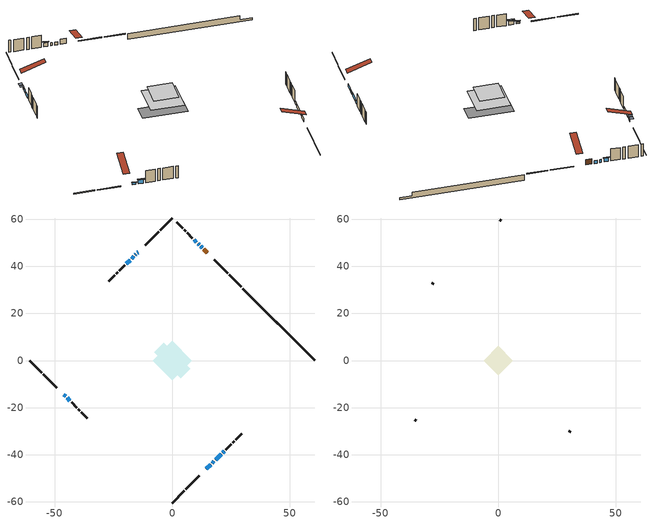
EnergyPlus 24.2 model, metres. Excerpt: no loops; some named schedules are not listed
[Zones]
conditioned space
 floor outside (Floor1 construction): -2.48,0 0,2.48 2.48,0 0,-2.48 z0.76
 floor adiabatic (AdiabaticFloorConstruction): -8.35,0 0,8.35 8.35,0 0,-8.35 z3.2
 floor foundation (Slab1 construction): -7.65,3.55 -3.55,7.65 7.65,-3.55 3.55,-7.65 z-1.62
 wall outside (RimJoist1 construction): 0,-60.61 5.17,-55.43 / -60.61,0 -55.43,-5.17 / 0,60.61 -5.17,55.43 / 29.34,31.26 24.17,36.43 z0.76:1.06
 wall outside (RimJoist2 construction): 5.83,-54.78 11.57,-49.04 / -54.78,-5.83 -49.04,-11.57 / -5.83,54.78 -11.57,49.04 / 23.51,37.09 17.78,42.83 z0.76:1.06
 wall outside (AdiabaticWallConstruction 1): 14.88,45.73 13.35,47.26 z0.76:2.79
 wall outside (AdiabaticWallConstruction): -14.46,46.14 -14.86,45.74 / -15.52,45.09 -15.66,44.94 z0.76:1.7; 12.69,47.91 12.04,48.57 / 14.47,-46.14 16.27,-44.33 / 18.4,-42.21 20.82,-39.79 / 11.38,49.22 10.96,49.64 / 21.48,-39.13 22.07,-38.54 / -16.32,44.29 -17.28,43.33 / -17.93,42.67 -19.52,41.08 z0.76:1.98; 16.93,-43.68 17.74,-42.87 / -46.14,-14.46 -45.33,-15.28 z0.76:1.52; 10.31,50.3 9.26,51.34 / -44.68,-15.93 -43.49,-17.12 z0.76:2.31
 wall outside (Wall1 construction): 22.73,-37.88 25,-35.61 / -42.83,-17.77 -40.56,-20.05 / -20.18,40.43 -22.45,38.15 / 8.61,52 6.33,54.27 z0.76:5.64
 wall outside (Wall2 construction): 25.66,-34.95 26.28,-34.33 / -39.9,-20.7 -39.28,-21.32 / -23.11,37.5 -23.73,36.87 / 5.68,54.93 5.06,55.55 z0.76:5.64
 wall outside (Wall3 construction): 26.93,-33.67 29.46,-31.15 / -38.62,-21.98 -36.1,-24.51 / -24.39,36.22 -26.92,33.69 / 4.4,56.21 1.87,58.73 z0.76:5.64
 wall foundation (FoundationWall1 construction): 30,30.61,-1.62 30,30.61,0.76 57.55,3.06,0.76 57.55,3.06,-0.77 60.61,0,-0.77 60.61,0,-1.62
 window (WindowConstruction 6): -14.47,46.14 -14.86,45.75 z0.76:1.7
 window (WindowConstruction 4): 12.69,47.91 12.04,48.57 z0.76:1.98
 window (WindowConstruction 5): 14.47,-46.14 16.27,-44.33 z0.76:1.98
 window (WindowConstruction 9): 16.93,-43.68 17.74,-42.87 z0.76:1.52
 window (WindowConstruction 10): 18.4,-42.21 20.82,-39.79 z0.76:1.98
 window (WindowConstruction 11): 11.38,49.23 10.96,49.64 z0.76:1.98
 window (WindowConstruction 12): -46.14,-14.47 -45.33,-15.27 z0.76:1.52
 window (WindowConstruction 7): -15.52,45.09 -15.66,44.95 z0.76:1.7
 window (WindowConstruction 8): 21.48,-39.13 22.07,-38.54 z0.76:1.98
 window (WindowConstruction): -16.32,44.29 -17.28,43.33 z0.76:1.98
 window (WindowConstruction 1): 10.31,50.3 9.27,51.34 z0.76:2.31
 window (WindowConstruction 2): -17.93,42.67 -19.52,41.08 z0.76:1.98
 window (WindowConstruction 3): -44.68,-15.93 -43.49,-17.12 z0.76:2.31
 door (Door): 14.88,45.73 13.35,47.26 z0.76:2.79
 ceiling adiabatic (AdiabaticFloorConstruction): 0,-8.35 8.35,0 0,8.35 -8.35,0 z3.2
attic - vented
 floor to conditioned space (Floor2 construction Reversed): -6.18,0 0,6.18 6.18,0 0,-6.18 z5.64
 wall outside (Wall4 construction): 30.12,-30.49 30.68,-29.93 / -35.44,-25.17 -34.88,-25.73 / -27.57,33.03 -28.13,32.47 / 1.22,59.39 0.66,59.95 z0.76:5.64
 roof outside (Roof1 construction): 13.81,-46.8,5.64 7.79,-40.78,8.47 6.21,-42.37,8.47 12.22,-48.38,5.64; -46.8,-13.81,5.64 -40.78,-7.79,8.47 -42.37,-6.21,8.47 -48.38,-12.22,5.64; -13.81,46.8,5.64 -7.79,40.78,8.47 -6.21,42.37,8.47 -12.22,48.38,5.64; 15.54,45.07,5.64 9.52,39.06,8.47 11.11,37.47,8.47 17.12,43.49,5.64
shading: -15.07,45.53 -14.25,46.35 -15.12,47.21 -15.93,46.4 z2; 17.95,-42.66 16.72,-43.89 16.93,-44.1 18.16,-42.87 z1.82; -45.12,-15.49 -46.35,-14.25 -46.56,-14.47 -45.33,-15.7 z1.82; -15.87,44.73 -15.31,45.3 -16.17,46.16 -16.73,45.6 z2; 9.05,51.55 10.52,50.09 10.73,50.3 9.27,51.76 z2.61; -43.28,-17.33 -44.89,-15.72 -45.32,-16.15 -43.71,-17.76 z2.61
[Building]
Building 1: Terrain=Suburbs
[Site:Location]
Toronto City Centre_ON: Latitude {deg}=43.63; Longitude {deg}=-79.39; Time Zone {hr}=-5; Elevation {m}=77; Keep Site Location Information=Yes
[Site:GroundTemperature:Shallow]
5.01852, 3.26908, 3.12898, 3.95918, 7.29196, 10.6092, 13.4851, 15.3069, 15.4617, 13.9799, 11.1774, 7.9619
[Site:WaterMainsTemperature]
Calculation Method=Schedule; Temperature Schedule=mains temperature schedule
[Material] Roughness=Rough; Thermal Absorptance=0.9
Name | Thickness {m} | Conductivity {W/m-K} | Density {kg/m3} | Specific Heat {J/kg-K} | Solar Absorptance | Visible Absorptance
asphalt or fiberglass shingles | 0.00635 | 0.162714 | 1121.4 | 1465.45 | 0.4 | 0.4
ceiling loosefill ins | 0.338667 | 0.0480833 | 16.02 | 1046.75 | 0.7 | 0.7
ceiling stud and cavity | 0.1397 | 0.162576 | 65.682 | 1177.47 | 0.7 | 0.7
concrete 4.0 in. | 0.1016 | 1.803125 | 2242.8 | 837.4 | 0.7 | 0.7
concrete 8.0 in. | 0.2032 | 1.803125 | 2242.8 | 837.4 | 0.7 | 0.7
door material | 0.04445 | 0.053851 | 512.64 | 1214.23 | 0.7 | 0.7
exterior vertical ins | 0.0448461 | 0.029427 | 32.04 | 1214.23 | 0.7 | 0.7
floor covering | 0.0127 | 0.0433444 | 54.468 | 1339.84 | 0.6 | 0.6
floor rigid ins; wall rigid ins | 0.512978 | 0.029427 | 32.04 | 1214.23 | 0.7 | 0.7
floor stud and cavity | 0.1397 | 0.102082 | 92.3553 | 1139.71 | 0.7 | 0.7
floor stud and cavity 1 | 0.1397 | 1.75129 | 37.0049 | 1207.88 | 0.7 | 0.7
furniture material conditioned space 1 | 0.1524 | 0.115458 | 640.8 | 1214.23 | 0.6 | 0.6
gypsum board | 0.0127 | 0.160291 | 801 | 837.4 | 0.6 | 0.6
gypsum board 1 | 0.0127 | 0.160291 | 801 | 837.4 | 0.7 | 0.7
osb sheathing 0.5 in. | 0.0127 | 0.115458 | 512.64 | 1214.23 | 0.7 | 0.7
osb sheathing 0.75 in. | 0.01905 | 0.115458 | 512.64 | 1214.23 | 0.7 | 0.7
osb sheathing 2.0 in. | 0.0508 | 0.115458 | 512.64 | 1214.23 | 0.7 | 0.7
rim joist stud and cavity | 0.0508 | 0.0451784 | 125.044 | 1163.47 | 0.6 | 0.6
rim joist stud and cavity 1 | 0.0508 | 0.0381321 | 125.044 | 1163.47 | 0.6 | 0.6
wall stud and cavity | 0.1397 | 0.0887454 | 139.0536 | 1170.24 | 0.7 | 0.7
wall stud and cavity 1 | 0.1397 | 0.115318 | 139.0536 | 1170.24 | 0.7 | 0.7
wall stud and cavity 2 | 0.1397 | 0.102637 | 139.0536 | 1170.24 | 0.7 | 0.7
wall stud and cavity 3 | 0.0889 | 6.1454 | 50.32683 | 1063.81 | 0.6 | 0.6
wall stud and cavity 4 | 0.0889 | 0.380278 | 52.3479 | 1209.89 | 0.7 | 0.7
wall stud and cavity 5 | 0.0889 | 0.391764 | 83.0341 | 1211.67 | 0.7 | 0.7
wood siding | 0.0254 | 0.102417 | 544.68 | 1172.36 | 0.4 | 0.4
wood siding 1 | 0.00254 | 0.102417 | 544.68 | 1172.36 | 0.4 | 0.4
wood siding 2; wood siding 3; wood siding 4 | 0.0254 | 0.102417 | 544.68 | 1172.36 | 0.7 | 0.7
[WindowMaterial:SimpleGlazingSystem]
Name | U-Factor {W/m2-K} | Solar Heat Gain Coefficient
WindowMaterial | 2.26155 | 0.48
WindowMaterial 1 | 2.14685 | 0.59
WindowMaterial 10 | 2.79528 | 0.51
WindowMaterial 11 | 2.38022 | 0.37
WindowMaterial 2 | 2.08042 | 0.64
WindowMaterial 3 | 2.19625 | 0.54
WindowMaterial 4 | 2.19966 | 0.54
WindowMaterial 5 | 2.20761 | 0.53
WindowMaterial 6 | 2.98606 | 0.6
WindowMaterial 7 | 3.13653 | 0.43
WindowMaterial 8 | 2.39498 | 0.49
WindowMaterial 9 | 2.22634 | 0.52
[Construction]
AdiabaticFloorConstruction: floor stud and cavity 1, floor rigid ins, osb sheathing 0.75 in., floor covering
AdiabaticWallConstruction: wood siding 3, wall rigid ins, wall stud and cavity 4, gypsum board
AdiabaticWallConstruction 1: wood siding 4, wall rigid ins, wall stud and cavity 4, gypsum board
Door: door material
Floor1 construction: floor stud and cavity, osb sheathing 0.75 in., floor covering
Floor2 construction Reversed: gypsum board, ceiling stud and cavity, ceiling loosefill ins
FoundationWall1 construction: concrete 8.0 in., gypsum board 1
furniture construction conditioned space 1: furniture material conditioned space 1
PartitionWallConstruction: gypsum board, wall stud and cavity 5, gypsum board
RimJoist1 construction: wood siding 2, osb sheathing 2.0 in., rim joist stud and cavity
RimJoist2 construction: wood siding 2, osb sheathing 2.0 in., rim joist stud and cavity 1
Roof1 construction: asphalt or fiberglass shingles
Slab1 construction: concrete 4.0 in.
Wall1 construction: wood siding, osb sheathing 0.5 in., wall stud and cavity, gypsum board
Wall2 construction: wood siding, osb sheathing 0.5 in., wall stud and cavity 1, gypsum board
Wall3 construction: wood siding, osb sheathing 0.5 in., wall stud and cavity 2, gypsum board
Wall4 construction: wood siding 1, wall stud and cavity 3
WindowConstruction: WindowMaterial
WindowConstruction 1: WindowMaterial 1
WindowConstruction 10: WindowMaterial 10
WindowConstruction 11: WindowMaterial 11
WindowConstruction 12; WindowConstruction 9: WindowMaterial 9
WindowConstruction 2: WindowMaterial 2
WindowConstruction 3: WindowMaterial 3
WindowConstruction 4: WindowMaterial 4
WindowConstruction 5: WindowMaterial 5
WindowConstruction 6: WindowMaterial 6
WindowConstruction 7: WindowMaterial 7
WindowConstruction 8: WindowMaterial 8
[Zone] Multiplier=1; Part of Total Floor Area=Yes
Name | Volume {m3}
attic - vented | 35.1058
conditioned space | 556.9
[Space]
Name | Zone | Volume {m3}
attic - vented 1 | attic - vented | 35.1058
conditioned space 1 | conditioned space | 556.9
[ZoneInfiltration:EffectiveLeakageArea]
infil attic - vented 1: Zone or Space=attic - vented 1; Schedule=Always On Discrete; Effective Air Leakage Area {cm2}=3211.37; Stack Coefficient=0.000536293; Wind Coefficient=1.56466e-05
[ZoneMixing]
whole house fan mix: Zone or Space=attic - vented; Schedule=Always On Continuous; Design Flow Rate Calculation Method=Flow/Zone; Design Flow Rate {m3/s}=0; Source Zone or Space=conditioned space
[SurfaceProperty:ExposedFoundationPerimeter]
Slab1: Exposed Perimeter Calculation Method=TotalExposedPerimeter; Total Exposed Perimeter {m}=43.283
[InternalMass] Zone or ZoneList=conditioned space; Space or SpaceList=conditioned space 1
Name | Construction | Surface Area {m2}
furniture mass conditioned space 1 | furniture construction conditioned space 1 | 97.4961
partition wall mass | PartitionWallConstruction | 243.74
[Lights]
interior lighting: Zone or ZoneList or Space or SpaceList=conditioned space 1; Schedule=interior lighting schedule; Design Level Calculation Method=LightingLevel; Lighting Level {W}=343.2; Return Air Fraction=0; Fraction Radiant=0.6; Fraction Visible=0.2; Fraction Replaceable=1
[People]
occupants: Zone or ZoneList or Space or SpaceList=conditioned space 1; Number of People Schedule=occupants schedule; Number of People Calculation Method=People; Number of People=3; Fraction Radiant=0.314171; Sensible Heat Fraction=0.56303; Activity Level Schedule=occupants activity schedule; Carbon Dioxide Generation Rate {m3/s-W}=0; Enable ASHRAE 55 Comfort Warnings=No; Mean Radiant Temperature Calculation Type=EnclosureAveraged
[ElectricEquipment] Zone or ZoneList or Space or SpaceList=conditioned space 1; Design Level Calculation Method=EquipmentLevel
Name | Schedule | Design Level {W} | Fraction Latent | Fraction Radiant | Fraction Lost
clothes dryer | clothes dryer schedule | 140.772 | 0.015 | 0.081 | 0.85
clothes washer | clothes washer schedule | 32.1985 | 0.03 | 0.162 | 0.7
cooking range | cooking range schedule | 215.147 | 0.08 | 0.432 | 0.2
dishwasher | dishwasher schedule | 66.8632 | 0.3 | 0.18 | 0.4
fridge | fridge schedule | 72.9452 | 0 | 0.6 | 0
mech vent house fan | mech vent house fan schedule | 6.275 | 0 | 0 | 1
mech vent house fan cfis | mech vent house fan cfis schedule | 0 | 0 | 0 | 0
misc plug loads | misc plug loads schedule | 494.7 | 0.045 | 0.513 | 0.1
whole house fan | Always On Discrete | 0 | 0 | 0 | 1
[OtherEquipment] Zone or ZoneList or Space or SpaceList=conditioned space 1; Design Level Calculation Method=EquipmentLevel
Name | Fuel Type | Schedule | Design Level {W} | Fraction Latent | Fraction Radiant | Fraction Lost
clothes dryer 1 | Electricity | clothes dryer schedule | 0 | 0.015 | 0.081 | 0.85
cooking range 1 | Electricity | cooking range schedule | 0 | 0.08 | 0.432 | 0.2
general water use latent | None | general water use schedule | 62.594 | 1 | 0 | 0
general water use sensible | None | general water use schedule | -61.6891 | 0 | 0.6 | 0
mech vent house fan latent load | None | Always On Discrete | 0 | 1 | 0 | 0
mech vent house fan sensible load | None | Always On Discrete | 0 | 0 | 0 | 0
water heater energy adjustment1 | NaturalGas | Always On Discrete | 0.01 | 0 | 0 | 1
[ZoneInfiltration:DesignFlowRate] Zone or ZoneList or Space or SpaceList=conditioned space 1; Schedule=Always On Discrete; Design Flow Rate Calculation Method=Flow/Zone; Design Flow Rate {m3/s}=0
infil flow; natural vent flow; whole house fan flow
[Foundation:Kiva]
Foundation Kiva 1: Initial Indoor Air Temperature {C}=18; Wall Height Above Grade {m}=0.759988; Wall Depth Below Slab {m}=0.2032; Custom Block Material Name 1=exterior vertical ins; Custom Block Depth 1 {m}=2.38; Custom Block X Position 1 {m}=0.2159; Custom Block Z Position 1 {m}=0
[Foundation:Kiva:Settings]
Soil Conductivity {W/m-K}=0.849921; Soil Density {kg/m3}=1842.3; Soil Specific Heat {J/kg-K}=418.7; Ground Solar Absorptivity=0.9; Ground Thermal Absorptivity=0.9; Ground Surface Roughness {m}=0.03; Far-Field Width {m}=40; Deep-Ground Boundary Condition=ZeroFlux; Deep-Ground Depth {m}=40; Minimum Cell Dimension {m}=0.2; Maximum Cell Growth Coefficient=3; Simulation Timestep=Timestep
[Exterior:Lights]
exterior lighting: Schedule=exterior lighting schedule; Design Level {W}=75.6
[Schedule:Constant]
Name | Hourly Value
Always On Continuous; mech vent house fan schedule; mech vent house fan cfis schedule; Always On Discrete | 1
occupants activity schedule | 117.228
fridge schedule | 0
[Schedule:Week:Daily]
interior lighting schedule Week Rule - Jan1-Jan27: interior lighting schedule day, interior lighting schedule day, interior lighting schedule day, interior lighting schedule day, interior lighting schedule day, interior lighting schedule day, interior lighting schedule day, interior lighting schedule default day, interior lighting schedule default day, interior lighting schedule default day, interior lighting schedule default day, interior lighting schedule default day
interior lighting schedule Week Rule - Jan28-Feb3: interior lighting schedule day, interior lighting schedule day, interior lighting schedule day, interior lighting schedule day, interior lighting schedule day 1, interior lighting schedule day 1, interior lighting schedule day 1, interior lighting schedule default day, interior lighting schedule default day, interior lighting schedule default day, interior lighting schedule default day, interior lighting schedule default day
interior lighting schedule Week Rule - Feb4-Feb24: interior lighting schedule day 1, interior lighting schedule day 1, interior lighting schedule day 1, interior lighting schedule day 1, interior lighting schedule day 1, interior lighting schedule day 1, interior lighting schedule day 1, interior lighting schedule default day, interior lighting schedule default day, interior lighting schedule default day, interior lighting schedule default day, interior lighting schedule default day
interior lighting schedule Week Rule - Feb25-Mar3: interior lighting schedule day 1, interior lighting schedule day 1, interior lighting schedule day 1, interior lighting schedule day 1, interior lighting schedule day 2, interior lighting schedule day 2, interior lighting schedule day 2, interior lighting schedule default day, interior lighting schedule default day, interior lighting schedule default day, interior lighting schedule default day, interior lighting schedule default day
interior lighting schedule Week Rule - Mar4-Mar31: interior lighting schedule day 2, interior lighting schedule day 2, interior lighting schedule day 2, interior lighting schedule day 2, interior lighting schedule day 2, interior lighting schedule day 2, interior lighting schedule day 2, interior lighting schedule default day, interior lighting schedule default day, interior lighting schedule default day, interior lighting schedule default day, interior lighting schedule default day
interior lighting schedule Week Rule - Apr1-Apr28: interior lighting schedule day 3, interior lighting schedule day 3, interior lighting schedule day 3, interior lighting schedule day 3, interior lighting schedule day 3, interior lighting schedule day 3, interior lighting schedule day 3, interior lighting schedule default day, interior lighting schedule default day, interior lighting schedule default day, interior lighting schedule default day, interior lighting schedule default day
interior lighting schedule Week Rule - Apr29-May5: interior lighting schedule day 3, interior lighting schedule day 3, interior lighting schedule day 4, interior lighting schedule day 4, interior lighting schedule day 4, interior lighting schedule day 4, interior lighting schedule day 4, interior lighting schedule default day, interior lighting schedule default day, interior lighting schedule default day, interior lighting schedule default day, interior lighting schedule default day
interior lighting schedule Week Rule - May6-May26: interior lighting schedule day 4, interior lighting schedule day 4, interior lighting schedule day 4, interior lighting schedule day 4, interior lighting schedule day 4, interior lighting schedule day 4, interior lighting schedule day 4, interior lighting schedule default day, interior lighting schedule default day, interior lighting schedule default day, interior lighting schedule default day, interior lighting schedule default day
interior lighting schedule Week Rule - May27-Jun2: interior lighting schedule day 4, interior lighting schedule day 4, interior lighting schedule day 4, interior lighting schedule day 4, interior lighting schedule day 4, interior lighting schedule day 5, interior lighting schedule day 5, interior lighting schedule default day, interior lighting schedule default day, interior lighting schedule default day, interior lighting schedule default day, interior lighting schedule default day
interior lighting schedule Week Rule - Jun3-Jun30: interior lighting schedule day 5, interior lighting schedule day 5, interior lighting schedule day 5, interior lighting schedule day 5, interior lighting schedule day 5, interior lighting schedule day 5, interior lighting schedule day 5, interior lighting schedule default day, interior lighting schedule default day, interior lighting schedule default day, interior lighting schedule default day, interior lighting schedule default day
interior lighting schedule Week Rule - Jul1-Jul28: interior lighting schedule day 6, interior lighting schedule day 6, interior lighting schedule day 6, interior lighting schedule day 6, interior lighting schedule day 6, interior lighting schedule day 6, interior lighting schedule day 6, interior lighting schedule default day, interior lighting schedule default day, interior lighting schedule default day, interior lighting schedule default day, interior lighting schedule default day
interior lighting schedule Week Rule - Jul29-Aug4: interior lighting schedule day 6, interior lighting schedule day 6, interior lighting schedule day 6, interior lighting schedule day 7, interior lighting schedule day 7, interior lighting schedule day 7, interior lighting schedule day 7, interior lighting schedule default day, interior lighting schedule default day, interior lighting schedule default day, interior lighting schedule default day, interior lighting schedule default day
interior lighting schedule Week Rule - Aug5-Aug25: interior lighting schedule day 7, interior lighting schedule day 7, interior lighting schedule day 7, interior lighting schedule day 7, interior lighting schedule day 7, interior lighting schedule day 7, interior lighting schedule day 7, interior lighting schedule default day, interior lighting schedule default day, interior lighting schedule default day, interior lighting schedule default day, interior lighting schedule default day
interior lighting schedule Week Rule - Aug26-Sep1: interior lighting schedule day 7, interior lighting schedule day 7, interior lighting schedule day 7, interior lighting schedule day 7, interior lighting schedule day 7, interior lighting schedule day 7, interior lighting schedule day 8, interior lighting schedule default day, interior lighting schedule default day, interior lighting schedule default day, interior lighting schedule default day, interior lighting schedule default day
interior lighting schedule Week Rule - Sep2-Sep29: interior lighting schedule day 8, interior lighting schedule day 8, interior lighting schedule day 8, interior lighting schedule day 8, interior lighting schedule day 8, interior lighting schedule day 8, interior lighting schedule day 8, interior lighting schedule default day, interior lighting schedule default day, interior lighting schedule default day, interior lighting schedule default day, interior lighting schedule default day
interior lighting schedule Week Rule - Sep30-Oct6: interior lighting schedule day 8, interior lighting schedule day 9, interior lighting schedule day 9, interior lighting schedule day 9, interior lighting schedule day 9, interior lighting schedule day 9, interior lighting schedule day 9, interior lighting schedule default day, interior lighting schedule default day, interior lighting schedule default day, interior lighting schedule default day, interior lighting schedule default day
interior lighting schedule Week Rule - Oct7-Oct27: interior lighting schedule day 9, interior lighting schedule day 9, interior lighting schedule day 9, interior lighting schedule day 9, interior lighting schedule day 9, interior lighting schedule day 9, interior lighting schedule day 9, interior lighting schedule default day, interior lighting schedule default day, interior lighting schedule default day, interior lighting schedule default day, interior lighting schedule default day
interior lighting schedule Week Rule - Oct28-Nov3: interior lighting schedule day 9, interior lighting schedule day 9, interior lighting schedule day 9, interior lighting schedule day 9, interior lighting schedule day 10, interior lighting schedule day 10, interior lighting schedule day 10, interior lighting schedule default day, interior lighting schedule default day, interior lighting schedule default day, interior lighting schedule default day, interior lighting schedule default day
interior lighting schedule Week Rule - Nov4-Nov24: interior lighting schedule day 10, interior lighting schedule day 10, interior lighting schedule day 10, interior lighting schedule day 10, interior lighting schedule day 10, interior lighting schedule day 10, interior lighting schedule day 10, interior lighting schedule default day, interior lighting schedule default day, interior lighting schedule default day, interior lighting schedule default day, interior lighting schedule default day
interior lighting schedule Week Rule - Nov25-Dec1: interior lighting schedule day 10, interior lighting schedule day 10, interior lighting schedule day 10, interior lighting schedule day 10, interior lighting schedule day 10, interior lighting schedule day 10, interior lighting schedule day 11, interior lighting schedule default day, interior lighting schedule default day, interior lighting schedule default day, interior lighting schedule default day, interior lighting schedule default day
interior lighting schedule Week Rule - Dec2-Dec31: interior lighting schedule day 11, interior lighting schedule day 11, interior lighting schedule day 11, interior lighting schedule day 11, interior lighting schedule day 11, interior lighting schedule day 11, interior lighting schedule day 11, interior lighting schedule default day, interior lighting schedule default day, interior lighting schedule default day, interior lighting schedule default day, interior lighting schedule default day
occupants schedule Week Rule - Jan1-Dec31: occupants schedule day, occupants schedule day, occupants schedule day, occupants schedule day, occupants schedule day, occupants schedule day, occupants schedule day, occupants schedule default day, occupants schedule default day, occupants schedule default day, occupants schedule default day, occupants schedule default day
clothes dryer schedule Week Rule - Jan1-Dec31: clothes dryer schedule day, clothes dryer schedule day, clothes dryer schedule day, clothes dryer schedule day, clothes dryer schedule day, clothes dryer schedule day, clothes dryer schedule day, clothes dryer schedule default day, clothes dryer schedule default day, clothes dryer schedule default day, clothes dryer schedule default day, clothes dryer schedule default day
clothes washer schedule Week Rule - Jan1-Dec31: clothes washer schedule day, clothes washer schedule day, clothes washer schedule day, clothes washer schedule day, clothes washer schedule day, clothes washer schedule day, clothes washer schedule day, clothes washer schedule default day, clothes washer schedule default day, clothes washer schedule default day, clothes washer schedule default day, clothes washer schedule default day
cooking range schedule Week Rule - Jan1-Dec31: cooking range schedule day, cooking range schedule day, cooking range schedule day, cooking range schedule day, cooking range schedule day, cooking range schedule day, cooking range schedule day, cooking range schedule default day, cooking range schedule default day, cooking range schedule default day, cooking range schedule default day, cooking range schedule default day
dishwasher schedule Week Rule - Jan1-Dec31: dishwasher schedule day, dishwasher schedule day, dishwasher schedule day, dishwasher schedule day, dishwasher schedule day, dishwasher schedule day, dishwasher schedule day, dishwasher schedule default day, dishwasher schedule default day, dishwasher schedule default day, dishwasher schedule default day, dishwasher schedule default day
misc plug loads schedule Week Rule - Jan1-Dec31: misc plug loads schedule day, misc plug loads schedule day, misc plug loads schedule day, misc plug loads schedule day, misc plug loads schedule day, misc plug loads schedule day, misc plug loads schedule day, misc plug loads schedule default day, misc plug loads schedule default day, misc plug loads schedule default day, misc plug loads schedule default day, misc plug loads schedule default day
general water use schedule Week Rule - Jan1-Dec31: general water use schedule day, general water use schedule day, general water use schedule day, general water use schedule day, general water use schedule day, general water use schedule day, general water use schedule day, general water use schedule default day, general water use schedule default day, general water use schedule default day, general water use schedule default day, general water use schedule default day
exterior lighting schedule Week Rule - Jan1-Jan27: exterior lighting schedule day, exterior lighting schedule day, exterior lighting schedule day, exterior lighting schedule day, exterior lighting schedule day, exterior lighting schedule day, exterior lighting schedule day, exterior lighting schedule default day, exterior lighting schedule default day, exterior lighting schedule default day, exterior lighting schedule default day, exterior lighting schedule default day
exterior lighting schedule Week Rule - Jan28-Feb3: exterior lighting schedule day, exterior lighting schedule day, exterior lighting schedule day, exterior lighting schedule day, exterior lighting schedule day 1, exterior lighting schedule day 1, exterior lighting schedule day 1, exterior lighting schedule default day, exterior lighting schedule default day, exterior lighting schedule default day, exterior lighting schedule default day, exterior lighting schedule default day
exterior lighting schedule Week Rule - Feb4-Feb24: exterior lighting schedule day 1, exterior lighting schedule day 1, exterior lighting schedule day 1, exterior lighting schedule day 1, exterior lighting schedule day 1, exterior lighting schedule day 1, exterior lighting schedule day 1, exterior lighting schedule default day, exterior lighting schedule default day, exterior lighting schedule default day, exterior lighting schedule default day, exterior lighting schedule default day
exterior lighting schedule Week Rule - Feb25-Mar3: exterior lighting schedule day 1, exterior lighting schedule day 1, exterior lighting schedule day 1, exterior lighting schedule day 1, exterior lighting schedule day 2, exterior lighting schedule day 2, exterior lighting schedule day 2, exterior lighting schedule default day, exterior lighting schedule default day, exterior lighting schedule default day, exterior lighting schedule default day, exterior lighting schedule default day
exterior lighting schedule Week Rule - Mar4-Mar31: exterior lighting schedule day 2, exterior lighting schedule day 2, exterior lighting schedule day 2, exterior lighting schedule day 2, exterior lighting schedule day 2, exterior lighting schedule day 2, exterior lighting schedule day 2, exterior lighting schedule default day, exterior lighting schedule default day, exterior lighting schedule default day, exterior lighting schedule default day, exterior lighting schedule default day
exterior lighting schedule Week Rule - Apr1-Apr28: exterior lighting schedule day 3, exterior lighting schedule day 3, exterior lighting schedule day 3, exterior lighting schedule day 3, exterior lighting schedule day 3, exterior lighting schedule day 3, exterior lighting schedule day 3, exterior lighting schedule default day, exterior lighting schedule default day, exterior lighting schedule default day, exterior lighting schedule default day, exterior lighting schedule default day
exterior lighting schedule Week Rule - Apr29-May5: exterior lighting schedule day 3, exterior lighting schedule day 3, exterior lighting schedule day 4, exterior lighting schedule day 4, exterior lighting schedule day 4, exterior lighting schedule day 4, exterior lighting schedule day 4, exterior lighting schedule default day, exterior lighting schedule default day, exterior lighting schedule default day, exterior lighting schedule default day, exterior lighting schedule default day
exterior lighting schedule Week Rule - May6-May26: exterior lighting schedule day 4, exterior lighting schedule day 4, exterior lighting schedule day 4, exterior lighting schedule day 4, exterior lighting schedule day 4, exterior lighting schedule day 4, exterior lighting schedule day 4, exterior lighting schedule default day, exterior lighting schedule default day, exterior lighting schedule default day, exterior lighting schedule default day, exterior lighting schedule default day
exterior lighting schedule Week Rule - May27-Jun2: exterior lighting schedule day 4, exterior lighting schedule day 4, exterior lighting schedule day 4, exterior lighting schedule day 4, exterior lighting schedule day 4, exterior lighting schedule day 5, exterior lighting schedule day 5, exterior lighting schedule default day, exterior lighting schedule default day, exterior lighting schedule default day, exterior lighting schedule default day, exterior lighting schedule default day
exterior lighting schedule Week Rule - Jun3-Jun30: exterior lighting schedule day 5, exterior lighting schedule day 5, exterior lighting schedule day 5, exterior lighting schedule day 5, exterior lighting schedule day 5, exterior lighting schedule day 5, exterior lighting schedule day 5, exterior lighting schedule default day, exterior lighting schedule default day, exterior lighting schedule default day, exterior lighting schedule default day, exterior lighting schedule default day
exterior lighting schedule Week Rule - Jul1-Jul28: exterior lighting schedule day 6, exterior lighting schedule day 6, exterior lighting schedule day 6, exterior lighting schedule day 6, exterior lighting schedule day 6, exterior lighting schedule day 6, exterior lighting schedule day 6, exterior lighting schedule default day, exterior lighting schedule default day, exterior lighting schedule default day, exterior lighting schedule default day, exterior lighting schedule default day
exterior lighting schedule Week Rule - Jul29-Aug4: exterior lighting schedule day 6, exterior lighting schedule day 6, exterior lighting schedule day 6, exterior lighting schedule day 7, exterior lighting schedule day 7, exterior lighting schedule day 7, exterior lighting schedule day 7, exterior lighting schedule default day, exterior lighting schedule default day, exterior lighting schedule default day, exterior lighting schedule default day, exterior lighting schedule default day
exterior lighting schedule Week Rule - Aug5-Aug25: exterior lighting schedule day 7, exterior lighting schedule day 7, exterior lighting schedule day 7, exterior lighting schedule day 7, exterior lighting schedule day 7, exterior lighting schedule day 7, exterior lighting schedule day 7, exterior lighting schedule default day, exterior lighting schedule default day, exterior lighting schedule default day, exterior lighting schedule default day, exterior lighting schedule default day
exterior lighting schedule Week Rule - Aug26-Sep1: exterior lighting schedule day 7, exterior lighting schedule day 7, exterior lighting schedule day 7, exterior lighting schedule day 7, exterior lighting schedule day 7, exterior lighting schedule day 7, exterior lighting schedule day 8, exterior lighting schedule default day, exterior lighting schedule default day, exterior lighting schedule default day, exterior lighting schedule default day, exterior lighting schedule default day
exterior lighting schedule Week Rule - Sep2-Sep29: exterior lighting schedule day 8, exterior lighting schedule day 8, exterior lighting schedule day 8, exterior lighting schedule day 8, exterior lighting schedule day 8, exterior lighting schedule day 8, exterior lighting schedule day 8, exterior lighting schedule default day, exterior lighting schedule default day, exterior lighting schedule default day, exterior lighting schedule default day, exterior lighting schedule default day
exterior lighting schedule Week Rule - Sep30-Oct6: exterior lighting schedule day 8, exterior lighting schedule day 9, exterior lighting schedule day 9, exterior lighting schedule day 9, exterior lighting schedule day 9, exterior lighting schedule day 9, exterior lighting schedule day 9, exterior lighting schedule default day, exterior lighting schedule default day, exterior lighting schedule default day, exterior lighting schedule default day, exterior lighting schedule default day
exterior lighting schedule Week Rule - Oct7-Oct27: exterior lighting schedule day 9, exterior lighting schedule day 9, exterior lighting schedule day 9, exterior lighting schedule day 9, exterior lighting schedule day 9, exterior lighting schedule day 9, exterior lighting schedule day 9, exterior lighting schedule default day, exterior lighting schedule default day, exterior lighting schedule default day, exterior lighting schedule default day, exterior lighting schedule default day
exterior lighting schedule Week Rule - Oct28-Nov3: exterior lighting schedule day 9, exterior lighting schedule day 9, exterior lighting schedule day 9, exterior lighting schedule day 9, exterior lighting schedule day 10, exterior lighting schedule day 10, exterior lighting schedule day 10, exterior lighting schedule default day, exterior lighting schedule default day, exterior lighting schedule default day, exterior lighting schedule default day, exterior lighting schedule default day
exterior lighting schedule Week Rule - Nov4-Nov24: exterior lighting schedule day 10, exterior lighting schedule day 10, exterior lighting schedule day 10, exterior lighting schedule day 10, exterior lighting schedule day 10, exterior lighting schedule day 10, exterior lighting schedule day 10, exterior lighting schedule default day, exterior lighting schedule default day, exterior lighting schedule default day, exterior lighting schedule default day, exterior lighting schedule default day
exterior lighting schedule Week Rule - Nov25-Dec1: exterior lighting schedule day 10, exterior lighting schedule day 10, exterior lighting schedule day 10, exterior lighting schedule day 10, exterior lighting schedule day 10, exterior lighting schedule day 10, exterior lighting schedule day 11, exterior lighting schedule default day, exterior lighting schedule default day, exterior lighting schedule default day, exterior lighting schedule default day, exterior lighting schedule default day
exterior lighting schedule Week Rule - Dec2-Dec31: exterior lighting schedule day 11, exterior lighting schedule day 11, exterior lighting schedule day 11, exterior lighting schedule day 11, exterior lighting schedule day 11, exterior lighting schedule day 11, exterior lighting schedule day 11, exterior lighting schedule default day, exterior lighting schedule default day, exterior lighting schedule default day, exterior lighting schedule default day, exterior lighting schedule default day
[Schedule:Year]
interior lighting schedule: interior lighting schedule Week Rule - Jan1-Jan27, 1, 1, 1, 27, interior lighting schedule Week Rule - Jan28-Feb3, 1, 28, 2, 3, interior lighting schedule Week Rule - Feb4-Feb24, 2, 4, 2, 24, interior lighting schedule Week Rule - Feb25-Mar3, 2, 25, 3, 3, interior lighting schedule Week Rule - Mar4-Mar31, 3, 4, 3, 31, interior lighting schedule Week Rule - Apr1-Apr28, 4, 1, 4, 28, interior lighting schedule Week Rule - Apr29-May5, 4, 29, 5, 5, interior lighting schedule Week Rule - May6-May26, 5, 6, 5, 26, interior lighting schedule Week Rule - May27-Jun2, 5, 27, 6, 2, interior lighting schedule Week Rule - Jun3-Jun30, 6, 3, 6, 30, interior lighting schedule Week Rule - Jul1-Jul28, 7, 1, 7, 28, interior lighting schedule Week Rule - Jul29-Aug4, 7, 29, 8, 4, interior lighting schedule Week Rule - Aug5-Aug25, 8, 5, 8, 25, interior lighting schedule Week Rule - Aug26-Sep1, 8, 26, 9, 1, interior lighting schedule Week Rule - Sep2-Sep29, 9, 2, 9, 29, interior lighting schedule Week Rule - Sep30-Oct6, 9, 30, 10, 6, interior lighting schedule Week Rule - Oct7-Oct27, 10, 7, 10, 27, interior lighting schedule Week Rule - Oct28-Nov3, 10, 28, 11, 3, interior lighting schedule Week Rule - Nov4-Nov24, 11, 4, 11, 24, interior lighting schedule Week Rule - Nov25-Dec1, 11, 25, 12, 1, interior lighting schedule Week Rule - Dec2-Dec31, 12, 2, 12, 31
occupants schedule: occupants schedule Week Rule - Jan1-Dec31, 1, 1, 12, 31
clothes dryer schedule: clothes dryer schedule Week Rule - Jan1-Dec31, 1, 1, 12, 31
clothes washer schedule: clothes washer schedule Week Rule - Jan1-Dec31, 1, 1, 12, 31
cooking range schedule: cooking range schedule Week Rule - Jan1-Dec31, 1, 1, 12, 31
dishwasher schedule: dishwasher schedule Week Rule - Jan1-Dec31, 1, 1, 12, 31
misc plug loads schedule: misc plug loads schedule Week Rule - Jan1-Dec31, 1, 1, 12, 31
general water use schedule: general water use schedule Week Rule - Jan1-Dec31, 1, 1, 12, 31
exterior lighting schedule: exterior lighting schedule Week Rule - Jan1-Jan27, 1, 1, 1, 27, exterior lighting schedule Week Rule - Jan28-Feb3, 1, 28, 2, 3, exterior lighting schedule Week Rule - Feb4-Feb24, 2, 4, 2, 24, exterior lighting schedule Week Rule - Feb25-Mar3, 2, 25, 3, 3, exterior lighting schedule Week Rule - Mar4-Mar31, 3, 4, 3, 31, exterior lighting schedule Week Rule - Apr1-Apr28, 4, 1, 4, 28, exterior lighting schedule Week Rule - Apr29-May5, 4, 29, 5, 5, exterior lighting schedule Week Rule - May6-May26, 5, 6, 5, 26, exterior lighting schedule Week Rule - May27-Jun2, 5, 27, 6, 2, exterior lighting schedule Week Rule - Jun3-Jun30, 6, 3, 6, 30, exterior lighting schedule Week Rule - Jul1-Jul28, 7, 1, 7, 28, exterior lighting schedule Week Rule - Jul29-Aug4, 7, 29, 8, 4, exterior lighting schedule Week Rule - Aug5-Aug25, 8, 5, 8, 25, exterior lighting schedule Week Rule - Aug26-Sep1, 8, 26, 9, 1, exterior lighting schedule Week Rule - Sep2-Sep29, 9, 2, 9, 29, exterior lighting schedule Week Rule - Sep30-Oct6, 9, 30, 10, 6, exterior lighting schedule Week Rule - Oct7-Oct27, 10, 7, 10, 27, exterior lighting schedule Week Rule - Oct28-Nov3, 10, 28, 11, 3, exterior lighting schedule Week Rule - Nov4-Nov24, 11, 4, 11, 24, exterior lighting schedule Week Rule - Nov25-Dec1, 11, 25, 12, 1, exterior lighting schedule Week Rule - Dec2-Dec31, 12, 2, 12, 31
[Schedule:Compact]
mains temperature schedule: Through: 01/01, For: AllDays, Until: 24:00, 8.80333, Through: 01/02, For: AllDays, Until: 24:00, 8.74333, Through: 01/03, For: AllDays, Until: 24:00, 8.68389, Through: 01/04, For: AllDays, Until: 24:00, 8.62611, Through: 01/05, For: AllDays, Until: 24:00, 8.56944, Through: 01/06, For: AllDays, Until: 24:00, 8.51389, Through: 01/07, For: AllDays, Until: 24:00, 8.45944, Through: 01/08, For: AllDays, Until: 24:00, 8.40611, Through: 01/09, For: AllDays, Until: 24:00, 8.35389, Through: 01/10, For: AllDays, Until: 24:00, 8.30278, Through: 01/11, For: AllDays, Until: 24:00, 8.25333, Through: 01/12, For: AllDays, Until: 24:00, 8.205, Through: 01/13, For: AllDays, Until: 24:00, 8.15778, Through: 01/14, For: AllDays, Until: 24:00, 8.11222, Through: 01/15, For: AllDays, Until: 24:00, 8.06778, Through: 01/16, For: AllDays, Until: 24:00, 8.02444, Through: 01/17, For: AllDays, Until: 24:00, 7.98222, Through: 01/18, For: AllDays, Until: 24:00, 7.94167, Through: 01/19, For: AllDays, Until: 24:00, 7.90222, Through: 01/20, For: AllDays, Until: 24:00, 7.86444, Through: 01/21, For: AllDays, Until: 24:00, 7.82778, Through: 01/22, For: AllDays, Until: 24:00, 7.79278, Through: 01/23, For: AllDays, Until: 24:00, 7.75889, Through: 01/24, For: AllDays, Until: 24:00, 7.72667, Through: 01/25, For: AllDays, Until: 24:00, 7.69556, Through: 01/26, For: AllDays, Until: 24:00, 7.66611, Through: 01/27, For: AllDays, Until: 24:00, 7.63778, Through: 01/28, For: AllDays, Until: 24:00, 7.61111, Through: 01/29, For: AllDays, Until: 24:00, 7.58556, Through: 01/30, For: AllDays, Until: 24:00, 7.56167, Through: 01/31, For: AllDays, Until: 24:00, 7.53944, Through: 02/01, For: AllDays, Until: 24:00, 7.51833, Through: 02/02, For: AllDays, Until: 24:00, 7.49889, Through: 02/03, For: AllDays, Until: 24:00, 7.48111, Through: 02/04, For: AllDays, Until: 24:00, 7.46444, Through: 02/05, For: AllDays, Until: 24:00, 7.44944, Through: 02/06, For: AllDays, Until: 24:00, 7.43556, Through: 02/07, For: AllDays, Until: 24:00, 7.42333, Through: 02/08, For: AllDays, Until: 24:00, 7.41278, Through: 02/09, For: AllDays, Until: 24:00, 7.40389, Through: 02/10, For: AllDays, Until: 24:00, 7.39611, Through: 02/11, For: AllDays, Until: 24:00, 7.39, Through: 02/12, For: AllDays, Until: 24:00, 7.38556, Through: 02/13, For: AllDays, Until: 24:00, 7.38222, Through: 02/14, For: AllDays, Until: 24:00, 7.38056, Through: 02/15, For: AllDays, Until: 24:00, 7.38056, Through: 02/16, For: AllDays, Until: 24:00, 7.38222, Through: 02/17, For: AllDays, Until: 24:00, 7.385, Through: 02/18, For: AllDays, Until: 24:00, 7.38944, Through: 02/19, For: AllDays, Until: 24:00, 7.395, Through: 02/20, For: AllDays, Until: 24:00, 7.40278, Through: 02/21, For: AllDays, Until: 24:00, 7.41167, Through: 02/22, For: AllDays, Until: 24:00, 7.42222, Through: 02/23, For: AllDays, Until: 24:00, 7.43389, Through: 02/24, For: AllDays, Until: 24:00, 7.44722, Through: 02/25, For: AllDays, Until: 24:00, 7.46222, Through: 02/26, For: AllDays, Until: 24:00, 7.47833, Through: 02/27, For: AllDays, Until: 24:00, 7.49611, Through: 02/28, For: AllDays, Until: 24:00, 7.51556, Through: 03/01, For: AllDays, Until: 24:00, 7.53667, Through: 03/02, For: AllDays, Until: 24:00, 7.55889, Through: 03/03, For: AllDays, Until: 24:00, 7.58222, Through: 03/04, For: AllDays, Until: 24:00, 7.60722, Through: 03/05, For: AllDays, Until: 24:00, 7.63389, Through: 03/06, For: AllDays, Until: 24:00, 7.66222, Through: 03/07, For: AllDays, Until: 24:00, 7.69111, Through: 03/08, For: AllDays, Until: 24:00, 7.72222, Through: 03/09, For: AllDays, Until: 24:00, 7.75444, Through: 03/10, For: AllDays, Until: 24:00, 7.78778, Through: 03/11, For: AllDays, Until: 24:00, 7.82278, Through: 03/12, For: AllDays, Until: 24:00, 7.85944, Through: 03/13, For: AllDays, Until: 24:00, 7.89722, Through: 03/14, For: AllDays, Until: 24:00, 7.93611, Through: 03/15, For: AllDays, Until: 24:00, 7.97667, Through: 03/16, For: AllDays, Until: 24:00, 8.01833, Through: 03/17, For: AllDays, Until: 24:00, 8.06167, Through: 03/18, For: AllDays, Until: 24:00, 8.10611, Through: 03/19, For: AllDays, Until: 24:00, 8.15167, Through: 03/20, For: AllDays, Until: 24:00, 8.19833, Through: 03/21, For: AllDays, Until: 24:00, 8.24667, Through: 03/22, For: AllDays, Until: 24:00, 8.29611, Through: 03/23, For: AllDays, Until: 24:00, 8.34667, Through: 03/24, For: AllDays, Until: 24:00, 8.39889, Through: 03/25, For: AllDays, Until: 24:00, 8.45167, Through: 03/26, For: AllDays, Until: 24:00, 8.50611, Through: 03/27, For: AllDays, Until: 24:00, 8.56167, Through: 03/28, For: AllDays, Until: 24:00, 8.61833, Through: 03/29, For: AllDays, Until: 24:00, 8.67611, Through: 03/30, For: AllDays, Until: 24:00, 8.735, Through: 03/31, For: AllDays, Until: 24:00, 8.795, Through: 04/01, For: AllDays, Until: 24:00, 8.85611, Through: 04/02, For: AllDays, Until: 24:00, 8.91833, Through: 04/03, For: AllDays, Until: 24:00, 8.98167, Through: 04/04, For: AllDays, Until: 24:00, 9.04556, Through: 04/05, For: AllDays, Until: 24:00, 9.11111, Through: 04/06, For: AllDays, Until: 24:00, 9.17722, Through: 04/07, For: AllDays, Until: 24:00, 9.24444, Through: 04/08, For: AllDays, Until: 24:00, 9.31222, Through: 04/09, For: AllDays, Until: 24:00, 9.38167, Through: 04/10, For: AllDays, Until: 24:00, 9.45167, Through: 04/11, For: AllDays, Until: 24:00, 9.52222, Through: 04/12, For: AllDays, Until: 24:00, 9.59444, Through: 04/13, For: AllDays, Until: 24:00, 9.66667, Through: 04/14, For: AllDays, Until: 24:00, 9.74, Through: 04/15, For: AllDays, Until: 24:00, 9.81444, Through: 04/16, For: AllDays, Until: 24:00, 9.88944, Through: 04/17, For: AllDays, Until: 24:00, 9.96556, Through: 04/18, For: AllDays, Until: 24:00, 10.0417, Through: 04/19, For: AllDays, Until: 24:00, 10.1189, Through: 04/20, For: AllDays, Until: 24:00, 10.1972, Through: 04/21, For: AllDays, Until: 24:00, 10.2756, Through: 04/22, For: AllDays, Until: 24:00, 10.355, Through: 04/23, For: AllDays, Until: 24:00, 10.435, Through: 04/24, For: AllDays, Until: 24:00, 10.515, Through: 04/25, For: AllDays, Until: 24:00, 10.5961, Through: 04/26, For: AllDays, Until: 24:00, 10.6778, Through: 04/27, For: AllDays, Until: 24:00, 10.76, Through: 04/28, For: AllDays, Until: 24:00, 10.8428, Through: 04/29, For: AllDays, Until: 24:00, 10.9261, Through: 04/30, For: AllDays, Until: 24:00, 11.0094, Through: 05/01, For: AllDays, Until: 24:00, 11.0933, Through: 05/02, For: AllDays, Until: 24:00, 11.1778, Through: 05/03, For: AllDays, Until: 24:00, 11.2628, Through: 05/04, For: AllDays, Until: 24:00, 11.3478, Through: 05/05, For: AllDays, Until: 24:00, 11.4333, Through: 05/06, For: AllDays, Until: 24:00, 11.5189, Through: 05/07, For: AllDays, Until: 24:00, 11.605, Through: 05/08, For: AllDays, Until: 24:00, 11.6917, Through: 05/09, For: AllDays, Until: 24:00, 11.7778, Through: 05/10, For: AllDays, Until: 24:00, 11.865, Through: 05/11, For: AllDays, Until: 24:00, 11.9517, Through: 05/12, For: AllDays, Until: 24:00, 12.0389, Through: 05/13, For: AllDays, Until: 24:00, 12.1261, Through: 05/14, For: AllDays, Until: 24:00, 12.2133, Through: 05/15, For: AllDays, Until: 24:00, 12.3006, Through: 05/16, For: AllDays, Until: 24:00, 12.3883, Through: 05/17, For: AllDays, Until: 24:00, 12.4756, Through: 05/18, For: AllDays, Until: 24:00, 12.5628, Through: 05/19, For: AllDays, Until: 24:00, 12.6506, Through: 05/20, For: AllDays, Until: 24:00, 12.7378, Through: 05/21, For: AllDays, Until: 24:00, 12.825, Through: 05/22, For: AllDays, Until: 24:00, 12.9122, Through: 05/23, For: AllDays, Until: 24:00, 12.9994, Through: 05/24, For: AllDays, Until: 24:00, 13.0861, Through: 05/25, For: AllDays, Until: 24:00, 13.1728, Through: 05/26, For: AllDays, Until: 24:00, 13.2594, Through: 05/27, For: AllDays, Until: 24:00, 13.3456, Through: 05/28, For: AllDays, Until: 24:00, 13.4317, Through: 05/29, For: AllDays, Until: 24:00, 13.5172, Through: 05/30, For: AllDays, Until: 24:00, 13.6028, Through: 05/31, For: AllDays, Until: 24:00, 13.6878, Through: 06/01, For: AllDays, Until: 24:00, 13.7722, Through: 06/02, For: AllDays, Until: 24:00, 13.8567, Through: 06/03, For: AllDays, Until: 24:00, 13.9406, Through: 06/04, For: AllDays, Until: 24:00, 14.0239, Through: 06/05, For: AllDays, Until: 24:00, 14.1067, Through: 06/06, For: AllDays, Until: 24:00, 14.1894, Through: 06/07, For: AllDays, Until: 24:00, 14.2711, Through: 06/08, For: AllDays, Until: 24:00, 14.3528, Through: 06/09, For: AllDays, Until: 24:00, 14.4339, Through: 06/10, For: AllDays, Until: 24:00, 14.5139, Through: 06/11, For: AllDays, Until: 24:00, 14.5939, Through: 06/12, For: AllDays, Until: 24:00, 14.6728, Through: 06/13, For: AllDays, Until: 24:00, 14.7511, Through: 06/14, For: AllDays, Until: 24:00, 14.8289, Through: 06/15, For: AllDays, Until: 24:00, 14.9061, Through: 06/16, For: AllDays, Until: 24:00, 14.9822, Through: 06/17, For: AllDays, Until: 24:00, 15.0578, Through: 06/18, For: AllDays, Until: 24:00, 15.1328, Through: 06/19, For: AllDays, Until: 24:00, 15.2067, Through: 06/20, For: AllDays, Until: 24:00, 15.28, Through: 06/21, For: AllDays, Until: 24:00, 15.3522, Through: 06/22, For: AllDays, Until: 24:00, 15.4239, Through: 06/23, For: AllDays, Until: 24:00, 15.4944, Through: 06/24, For: AllDays, Until: 24:00, 15.5639, Through: 06/25, For: AllDays, Until: 24:00, 15.6328, Through: 06/26, For: AllDays, Until: 24:00, 15.7006, Through: 06/27, For: AllDays, Until: 24:00, 15.7678, Through: 06/28, For: AllDays, Until: 24:00, 15.8333, Through: 06/29, For: AllDays, Until: 24:00, 15.8983, Through: 06/30, For: AllDays, Until: 24:00, 15.9622, Through: 07/01, For: AllDays, Until: 24:00, 16.025, Through: 07/02, For: AllDays, Until: 24:00, 16.0872, Through: 07/03, For: AllDays, Until: 24:00, 16.1478, Through: 07/04, For: AllDays, Until: 24:00, 16.2072, Through: 07/05, For: AllDays, Until: 24:00, 16.2661, Through: 07/06, For: AllDays, Until: 24:00, 16.3233, Through: 07/07, For: AllDays, Until: 24:00, 16.3794, Through: 07/08, For: AllDays, Until: 24:00, 16.435, Through: 07/09, For: AllDays, Until: 24:00, 16.4889, Through: 07/10, For: AllDays, Until: 24:00, 16.5417, Through: 07/11, For: AllDays, Until: 24:00, 16.5928, Through: 07/12, For: AllDays, Until: 24:00, 16.6433, Through: 07/13, For: AllDays, Until: 24:00, 16.6922, Through: 07/14, For: AllDays, Until: 24:00, 16.74, Through: 07/15, For: AllDays, Until: 24:00, 16.7867, Through: 07/16, For: AllDays, Until: 24:00, 16.8322, Through: 07/17, For: AllDays, Until: 24:00, 16.8761, Through: 07/18, For: AllDays, Until: 24:00, 16.9189, Through: 07/19, For: AllDays, Until: 24:00, 16.96, Through: 07/20, For: AllDays, Until: 24:00, 17, Through: 07/21, For: AllDays, Until: 24:00, 17.0389, Through: 07/22, For: AllDays, Until: 24:00, 17.0761, Through: 07/23, For: AllDays, Until: 24:00, 17.1122, Through: 07/24, For: AllDays, Until: 24:00, 17.1467, Through: 07/25, For: AllDays, Until: 24:00, 17.18, Through: 07/26, For: AllDays, Until: 24:00, 17.2117, Through: 07/27, For: AllDays, Until: 24:00, 17.2422, Through: 07/28, For: AllDays, Until: 24:00, 17.2711, Through: 07/29, For: AllDays, Until: 24:00, 17.2983, Through: 07/30, For: AllDays, Until: 24:00, 17.3244, Through: 07/31, For: AllDays, Until: 24:00, 17.3494, Through: 08/01, For: AllDays, Until: 24:00, 17.3728, Through: 08/02, For: AllDays, Until: 24:00, 17.3944, Through: 08/03, For: AllDays, Until: 24:00, 17.4144, Through: 08/04, For: AllDays, Until: 24:00, 17.4333, Through: 08/05, For: AllDays, Until: 24:00, 17.4506, Through: 08/06, For: AllDays, Until: 24:00, 17.4667, Through: 08/07, For: AllDays, Until: 24:00, 17.4811, Through: 08/08, For: AllDays, Until: 24:00, 17.4939, Through: 08/09, For: AllDays, Until: 24:00, 17.5056, Through: 08/10, For: AllDays, Until: 24:00, 17.5156, Through: 08/11, For: AllDays, Until: 24:00, 17.5239, Through: 08/12, For: AllDays, Until: 24:00, 17.5311, Through: 08/13, For: AllDays, Until: 24:00, 17.5361, Through: 08/14, For: AllDays, Until: 24:00, 17.54, Through: 08/15, For: AllDays, Until: 24:00, 17.5428, Through: 08/16, For: AllDays, Until: 24:00, 17.5439, Through: 08/17, For: AllDays, Until: 24:00, 17.5433, Through: 08/18, For: AllDays, Until: 24:00, 17.5411, Through: 08/19, For: AllDays, Until: 24:00, 17.5372, Through: 08/20, For: AllDays, Until: 24:00, 17.5322, Through: 08/21, For: AllDays, Until: 24:00, 17.5256, Through: 08/22, For: AllDays, Until: 24:00, 17.5178, Through: 08/23, For: AllDays, Until: 24:00, 17.5083, Through: 08/24, For: AllDays, Until: 24:00, 17.4972, Through: 08/25, For: AllDays, Until: 24:00, 17.4844, Through: 08/26, For: AllDays, Until: 24:00, 17.4706, Through: 08/27, For: AllDays, Until: 24:00, 17.455, Through: 08/28, For: AllDays, Until: 24:00, 17.4378, Through: 08/29, For: AllDays, Until: 24:00, 17.4194, Through: 08/30, For: AllDays, Until: 24:00, 17.3994, Through: 08/31, For: AllDays, Until: 24:00, 17.3778, Through: 09/01, For: AllDays, Until: 24:00, 17.355, Through: 09/02, For: AllDays, Until: 24:00, 17.3311, Through: 09/03, For: AllDays, Until: 24:00, 17.305, Through: 09/04, For: AllDays, Until: 24:00, 17.2778, Through: 09/05, For: AllDays, Until: 24:00, 17.2494, Through: 09/06, For: AllDays, Until: 24:00, 17.2194, Through: 09/07, For: AllDays, Until: 24:00, 17.1878, Through: 09/08, For: AllDays, Until: 24:00, 17.155, Through: 09/09, For: AllDays, Until: 24:00, 17.1206, Through: 09/10, For: AllDays, Until: 24:00, 17.085, Through: 09/11, For: AllDays, Until: 24:00, 17.0483, Through: 09/12, For: AllDays, Until: 24:00, 17.01, Through: 09/13, For: AllDays, Until: 24:00, 16.97, Through: 09/14, For: AllDays, Until: 24:00, 16.9289, Through: 09/15, For: AllDays, Until: 24:00, 16.8867, Through: 09/16, For: AllDays, Until: 24:00, 16.8428, Through: 09/17, For: AllDays, Until: 24:00, 16.7983, Through: 09/18, For: AllDays, Until: 24:00, 16.7517, Through: 09/19, For: AllDays, Until: 24:00, 16.7044, Through: 09/20, For: AllDays, Until: 24:00, 16.6556, Through: 09/21, For: AllDays, Until: 24:00, 16.6056, Through: 09/22, For: AllDays, Until: 24:00, 16.5544, Through: 09/23, For: AllDays, Until: 24:00, 16.5017, Through: 09/24, For: AllDays, Until: 24:00, 16.4483, Through: 09/25, For: AllDays, Until: 24:00, 16.3933, Through: 09/26, For: AllDays, Until: 24:00, 16.3372, Through: 09/27, For: AllDays, Until: 24:00, 16.2806, Through: 09/28, For: AllDays, Until: 24:00, 16.2222, Through: 09/29, For: AllDays, Until: 24:00, 16.1628, Through: 09/30, For: AllDays, Until: 24:00, 16.1022, Through: 10/01, For: AllDays, Until: 24:00, 16.0406, Through: 10/02, For: AllDays, Until: 24:00, 15.9778, Through: 10/03, For: AllDays, Until: 24:00, 15.9144, Through: 10/04, For: AllDays, Until: 24:00, 15.8494, Through: 10/05, For: AllDays, Until: 24:00, 15.7839, Through: 10/06, For: AllDays, Until: 24:00, 15.7172, Through: 10/07, For: AllDays, Until: 24:00, 15.6494, Through: 10/08, For: AllDays, Until: 24:00, 15.5811, Through: 10/09, For: AllDays, Until: 24:00, 15.5117, Through: 10/10, For: AllDays, Until: 24:00, 15.4411, Through: 10/11, For: AllDays, Until: 24:00, 15.37, Through: 10/12, For: AllDays, Until: 24:00, 15.2978, Through: 10/13, For: AllDays, Until: 24:00, 15.225, Through: 10/14, For: AllDays, Until: 24:00, 15.1511, Through: 10/15, For: AllDays, Until: 24:00, 15.0767, Through: 10/16, For: AllDays, Until: 24:00, 15.0011, Through: 10/17, For: AllDays, Until: 24:00, 14.925, Through: 10/18, For: AllDays, Until: 24:00, 14.8483, Through: 10/19, For: AllDays, Until: 24:00, 14.7706, Through: 10/20, For: AllDays, Until: 24:00, 14.6922, Through: 10/21, For: AllDays, Until: 24:00, 14.6133, Through: 10/22, For: AllDays, Until: 24:00, 14.5339, Through: 10/23, For: AllDays, Until: 24:00, 14.4539, Through: 10/24, For: AllDays, Until: 24:00, 14.3728, Through: 10/25, For: AllDays, Until: 24:00, 14.2917, Through: 10/26, For: AllDays, Until: 24:00, 14.21, Through: 10/27, For: AllDays, Until: 24:00, 14.1272, Through: 10/28, For: AllDays, Until: 24:00, 14.0444, Through: 10/29, For: AllDays, Until: 24:00, 13.9611, Through: 10/30, For: AllDays, Until: 24:00, 13.8772, Through: 10/31, For: AllDays, Until: 24:00, 13.7933, Through: 11/01, For: AllDays, Until: 24:00, 13.7089, Through: 11/02, For: AllDays, Until: 24:00, 13.6239, Through: 11/03, For: AllDays, Until: 24:00, 13.5383, Through: 11/04, For: AllDays, Until: 24:00, 13.4528, Through: 11/05, For: AllDays, Until: 24:00, 13.3667, Through: 11/06, For: AllDays, Until: 24:00, 13.2806, Through: 11/07, For: AllDays, Until: 24:00, 13.1944, Through: 11/08, For: AllDays, Until: 24:00, 13.1078, Through: 11/09, For: AllDays, Until: 24:00, 13.0206, Through: 11/10, For: AllDays, Until: 24:00, 12.9339, Through: 11/11, For: AllDays, Until: 24:00, 12.8467, Through: 11/12, For: AllDays, Until: 24:00, 12.7594, Through: 11/13, For: AllDays, Until: 24:00, 12.6722, Through: 11/14, For: AllDays, Until: 24:00, 12.5844, Through: 11/15, For: AllDays, Until: 24:00, 12.4972, Through: 11/16, For: AllDays, Until: 24:00, 12.41, Through: 11/17, For: AllDays, Until: 24:00, 12.3222, Through: 11/18, For: AllDays, Until: 24:00, 12.235, Through: 11/19, For: AllDays, Until: 24:00, 12.1478, Through: 11/20, For: AllDays, Until: 24:00, 12.0606, Through: 11/21, For: AllDays, Until: 24:00, 11.9733, Through: 11/22, For: AllDays, Until: 24:00, 11.8861, Through: 11/23, For: AllDays, Until: 24:00, 11.7994, Through: 11/24, For: AllDays, Until: 24:00, 11.7128, Through: 11/25, For: AllDays, Until: 24:00, 11.6267, Through: 11/26, For: AllDays, Until: 24:00, 11.5406, Through: 11/27, For: AllDays, Until: 24:00, 11.4544, Through: 11/28, For: AllDays, Until: 24:00, 11.3689, Through: 11/29, For: AllDays, Until: 24:00, 11.2839, Through: 11/30, For: AllDays, Until: 24:00, 11.1989, Through: 12/01, For: AllDays, Until: 24:00, 11.1144, Through: 12/02, For: AllDays, Until: 24:00, 11.03, Through: 12/03, For: AllDays, Until: 24:00, 10.9467, Through: 12/04, For: AllDays, Until: 24:00, 10.8633, Through: 12/05, For: AllDays, Until: 24:00, 10.7806, Through: 12/06, For: AllDays, Until: 24:00, 10.6983, Through: 12/07, For: AllDays, Until: 24:00, 10.6167, Through: 12/08, For: AllDays, Until: 24:00, 10.5356, Through: 12/09, For: AllDays, Until: 24:00, 10.4544, Through: 12/10, For: AllDays, Until: 24:00, 10.3744, Through: 12/11, For: AllDays, Until: 24:00, 10.295, Through: 12/12, For: AllDays, Until: 24:00, 10.2167, Through: 12/13, For: AllDays, Until: 24:00, 10.1383, Through: 12/14, For: AllDays, Until: 24:00, 10.0611, Through: 12/15, For: AllDays, Until: 24:00, 9.98444, Through: 12/16, For: AllDays, Until: 24:00, 9.90833, Through: 12/17, For: AllDays, Until: 24:00, 9.83278, Through: 12/18, For: AllDays, Until: 24:00, 9.75833, Through: 12/19, For: AllDays, Until: 24:00, 9.685, Through: 12/20, For: AllDays, Until: 24:00, 9.61222, Through: 12/21, For: AllDays, Until: 24:00, 9.54, Through: 12/22, For: AllDays, Until: 24:00, 9.46889, Through: 12/23, For: AllDays, Until: 24:00, 9.39889, Through: 12/24, For: AllDays, Until: 24:00, 9.32944, Through: 12/25, For: AllDays, Until: 24:00, 9.26111, Through: 12/26, For: AllDays, Until: 24:00, 9.19389, Through: 12/27, For: AllDays, Until: 24:00, 9.12722, Through: 12/28, For: AllDays, Until: 24:00, 9.06167, Through: 12/29, For: AllDays, Until: 24:00, 8.99722, Through: 12/30, For: AllDays, Until: 24:00, 8.93389, Through: 12/31, For: AllDays, Until: 24:00, 8.87111
